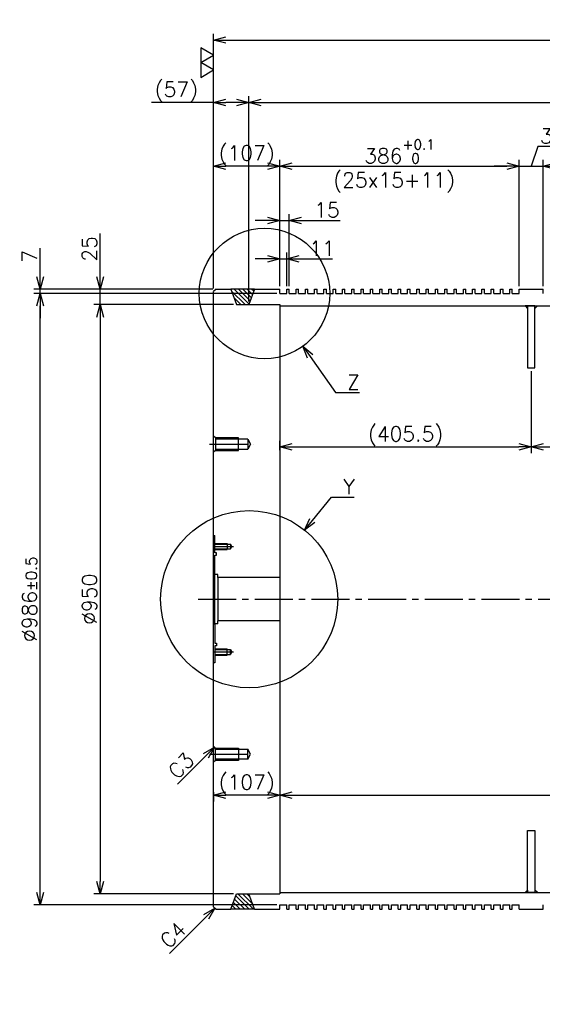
# Model space of a CAD drawing. Header units: millimetres. Extents: x 0 to 6626, y -38 to 4663.
# Drawn here: x 1881 to 2726, y 1728 to 3319 of the extents above; entities that cross this region are included whole.
import ezdxf
from ezdxf import colors
from ezdxf.entities.mleader import LeaderData, LeaderLine
from ezdxf.math import Vec2, Vec3

# ---------------------------------------------------------------- set-up
doc = ezdxf.new("R2010")
doc.units = ezdxf.units.MM
doc.header["$LTSCALE"] = 3.2
doc.header["$PDMODE"] = 99
doc.header["$PDSIZE"] = 1
doc.linetypes.add('CENTER2', pattern=[28.575, 19.05, -3.175, 3.175, -3.175])
for name, color, linetype, lineweight in [('05_CENTER', 4, 'CENTER2', 13), ('07_TEXT', 3, 'Continuous', 13), ('08_DIM', 3, 'Continuous', 13)]:
    doc.layers.add(name, color=color, linetype=linetype, lineweight=lineweight)
doc.styles.add('KSS_TXT', font='txt.shx', dxfattribs={"bigfont": 'extfont2.shx'})
doc.styles.get("Standard").update_dxf_attribs({"font": 'txt.shx', "bigfont": 'extfont2.shx'})
doc.dimstyles.new('KSS_DIM', dxfattribs={"dimscale": 8, "dimtxt": 3, "dimasz": 2.5, "dimexe": 1.25, "dimexo": 0.625, "dimtad": 1, "dimdsep": 46, "dimtxsty": 'KSS_TXT', "dimblk": 'OPEN30', "dimcen": 0, "dimazin": 2, "dimtfac": 0.75, "dimtmove": 0, "dimatfit": 3, "dimldrblk": 'OPEN30', "dimfxl": 1.25, "dimtolj": 1, "dimarcsym": 0})
pattern_1 = [(135, (20034.687, 1127.6467), (-3.5355339, -3.5355339), [])]

# ---------------------------------------------------------------- blocks, each defined once
blk = doc.blocks.new('_Open30')
at = {"color": 0, "linetype": 'ByBlock', "lineweight": -2}
for p, q in [((-1, 0.268), (0, 0)), ((0, 0), (-1, -0.268)), ((0, 0), (-1, 0))]:
    blk.add_line(p, q, dxfattribs=at)
blk = doc.blocks.new('*D144')
at = {"layer": '08_DIM', "color": 0, "lineweight": -2, "transparency": 16777216}
for p, q in [((2225.5, 2859.4), (2000.2, 2859.4)), ((2010.2, 2839.4), (2010.2, 1929.4)), ((2225.5, 1909.4), (2000.2, 1909.4))]:
    blk.add_line(p, q, dxfattribs=at)
at = {"layer": 'Defpoints', "color": 0, "transparency": 16777216}
for p in [(2230.5, 2859.4), (2010.2, 1909.4), (2230.5, 1909.4)]:
    blk.add_point(p, dxfattribs=at)
at = {"layer": '08_DIM', "color": 0, "lineweight": -2, "transparency": 16777216, "xscale": 20, "yscale": 20, "zscale": 20}
for p, rotation in [((2010.2, 2859.4), 90), ((2010.2, 1909.4), 270)]:
    blk.add_blockref('_Open30', p, dxfattribs=dict(at, rotation=rotation))
at = {"layer": '08_DIM', "color": 0, "transparency": 16777216, "insert": (1993.2, 2384.4), "char_height": 24, "attachment_point": 5, "rotation": 90, "style": 'KSS_TXT'}
blk.add_mtext('\\A1;%%C950', dxfattribs=at)
blk = doc.blocks.new('*D145')
at = {"layer": '08_DIM', "color": 0, "lineweight": -2, "transparency": 16777216}
for p, q in [((2295.5, 2877.4), (1903.4, 2877.4)), ((1913.4, 1911.4), (1913.4, 2857.4)), ((2295.5, 1891.4), (1903.4, 1891.4))]:
    blk.add_line(p, q, dxfattribs=at)
at = {"layer": 'Defpoints', "color": 0, "transparency": 16777216}
for p in [(1913.4, 2877.4), (2300.5, 2877.4), (2300.5, 1891.4)]:
    blk.add_point(p, dxfattribs=at)
at = {"layer": '08_DIM', "color": 0, "lineweight": -2, "transparency": 16777216, "xscale": 20, "yscale": 20, "zscale": 20}
for p, rotation in [((1913.4, 2877.4), 90), ((1913.4, 1891.4), 270)]:
    blk.add_blockref('_Open30', p, dxfattribs=dict(at, rotation=rotation))
at = {"layer": '08_DIM', "color": 0, "transparency": 16777216, "insert": (1896.4, 2384.4), "char_height": 24, "attachment_point": 5, "rotation": 90, "style": 'KSS_TXT'}
blk.add_mtext('%%C986{\\H18.000000;%%p0.5}', dxfattribs=at)
blk = doc.blocks.new('*D148')
at = {"layer": '08_DIM', "color": 0, "lineweight": -2, "transparency": 16777216}
for p, q in [((1913.4, 2904.4), (1913.4, 2950.4)), ((2192.5, 2884.4), (1903.4, 2884.4)), ((1913.4, 2877.4), (1913.4, 2884.4)), ((2295.5, 2877.4), (1903.4, 2877.4)), ((1913.4, 2857.4), (1913.4, 2837.4))]:
    blk.add_line(p, q, dxfattribs=at)
at = {"layer": 'Defpoints', "color": 0, "transparency": 16777216}
for p in [(1913.4, 2884.4), (2197.5, 2884.4), (2300.5, 2877.4)]:
    blk.add_point(p, dxfattribs=at)
at = {"layer": '08_DIM', "color": 0, "lineweight": -2, "transparency": 16777216, "xscale": 20, "yscale": 20, "zscale": 20}
for p, rotation in [((1913.4, 2884.4), 270), ((1913.4, 2877.4), 90)]:
    blk.add_blockref('_Open30', p, dxfattribs=dict(at, rotation=rotation))
at = {"layer": '08_DIM', "color": 0, "transparency": 16777216, "insert": (1896.4, 2937.4), "char_height": 24, "attachment_point": 5, "rotation": 90, "style": 'KSS_TXT'}
blk.add_mtext('\\A1;7', dxfattribs=at)
blk = doc.blocks.new('*D149')
at = {"layer": '08_DIM', "color": 0, "lineweight": -2, "transparency": 16777216}
for p, q in [((2300.5, 2889.4), (2300.5, 3092.9)), ((2686.5, 2889.4), (2686.5, 3092.9)), ((2320.5, 3082.9), (2666.5, 3082.9))]:
    blk.add_line(p, q, dxfattribs=at)
at = {"layer": 'Defpoints', "color": 0, "transparency": 16777216}
for p in [(2686.5, 3082.9), (2300.5, 2884.4), (2686.5, 2884.4)]:
    blk.add_point(p, dxfattribs=at)
at = {"layer": '08_DIM', "color": 0, "lineweight": -2, "transparency": 16777216, "xscale": 20, "yscale": 20, "zscale": 20, "rotation": 180}
blk.add_blockref('_Open30', (2300.5, 3082.9), dxfattribs=at)
at = {"layer": '08_DIM', "color": 0, "lineweight": -2, "transparency": 16777216, "xscale": 20, "yscale": 20, "zscale": 20}
blk.add_blockref('_Open30', (2686.5, 3082.9), dxfattribs=at)
at = {"layer": '08_DIM', "color": 0, "transparency": 16777216, "insert": (2493.5, 3106.5), "char_height": 24, "attachment_point": 5, "style": 'KSS_TXT'}
blk.add_mtext('386{\\H16.000000;\\S+0.1^  0;}', dxfattribs=at)
blk = doc.blocks.new('*D150')
at = {"layer": '08_DIM', "color": 0, "lineweight": -2, "transparency": 16777216}
for p, q in [((2193.5, 2885.4), (2193.5, 3092.9)), ((2300.5, 2889.4), (2300.5, 3092.9)), ((2280.5, 3082.9), (2213.5, 3082.9))]:
    blk.add_line(p, q, dxfattribs=at)
at = {"layer": 'Defpoints', "color": 0, "transparency": 16777216}
for p in [(2193.5, 3082.9), (2193.5, 2880.4), (2300.5, 2884.4)]:
    blk.add_point(p, dxfattribs=at)
at = {"layer": '08_DIM', "color": 0, "lineweight": -2, "transparency": 16777216, "xscale": 20, "yscale": 20, "zscale": 20, "rotation": 180}
blk.add_blockref('_Open30', (2193.5, 3082.9), dxfattribs=at)
at = {"layer": '08_DIM', "color": 0, "lineweight": -2, "transparency": 16777216, "xscale": 20, "yscale": 20, "zscale": 20}
blk.add_blockref('_Open30', (2300.5, 3082.9), dxfattribs=at)
at = {"layer": '08_DIM', "color": 0, "transparency": 16777216, "insert": (2247, 3099.9), "char_height": 24, "attachment_point": 5, "style": 'KSS_TXT'}
blk.add_mtext('\\A1;(107)', dxfattribs=at)
blk = doc.blocks.new('*D151')
at = {"layer": '08_DIM', "color": 0, "lineweight": -2, "transparency": 16777216}
for p, q in [((2716.9, 3114.4), (2706, 3082.9)), ((2819.9, 3114.4), (2716.9, 3114.4)), ((2686.5, 2889.4), (2686.5, 3092.9)), ((2725.5, 2889.4), (2725.5, 3092.9)), ((2666.5, 3082.9), (2646.5, 3082.9)), ((2686.5, 3082.9), (2725.5, 3082.9)), ((2745.5, 3082.9), (2765.5, 3082.9))]:
    blk.add_line(p, q, dxfattribs=at)
at = {"layer": 'Defpoints', "color": 0, "transparency": 16777216}
for p in [(2725.5, 3082.9), (2686.5, 2884.4), (2725.5, 2884.4)]:
    blk.add_point(p, dxfattribs=at)
at = {"layer": '08_DIM', "color": 0, "lineweight": -2, "transparency": 16777216, "xscale": 20, "yscale": 20, "zscale": 20}
blk.add_blockref('_Open30', (2686.5, 3082.9), dxfattribs=at)
at = {"layer": '08_DIM', "color": 0, "lineweight": -2, "transparency": 16777216, "xscale": 20, "yscale": 20, "zscale": 20, "rotation": 180}
blk.add_blockref('_Open30', (2725.5, 3082.9), dxfattribs=at)
at = {"layer": '08_DIM', "color": 0, "transparency": 16777216, "insert": (2768.4, 3131.4), "char_height": 24, "attachment_point": 5, "style": 'KSS_TXT'}
blk.add_mtext('\\A1;39{\\H18.000000;%%p0.1}', dxfattribs=at)
blk = doc.blocks.new('*D152')
at = {"layer": '08_DIM', "color": 0, "lineweight": -2, "transparency": 16777216}
for p, q in [((2725.5, 2889.4), (2725.5, 3092.9)), ((3111.5, 2889.4), (3111.5, 3092.9)), ((2745.5, 3082.9), (3091.5, 3082.9))]:
    blk.add_line(p, q, dxfattribs=at)
at = {"layer": 'Defpoints', "color": 0, "transparency": 16777216}
for p in [(3111.5, 3082.9), (2725.5, 2884.4), (3111.5, 2884.4)]:
    blk.add_point(p, dxfattribs=at)
at = {"layer": '08_DIM', "color": 0, "lineweight": -2, "transparency": 16777216, "xscale": 20, "yscale": 20, "zscale": 20, "rotation": 180}
blk.add_blockref('_Open30', (2725.5, 3082.9), dxfattribs=at)
at = {"layer": '08_DIM', "color": 0, "lineweight": -2, "transparency": 16777216, "xscale": 20, "yscale": 20, "zscale": 20}
blk.add_blockref('_Open30', (3111.5, 3082.9), dxfattribs=at)
at = {"layer": '08_DIM', "color": 0, "transparency": 16777216, "insert": (2918.5, 3106.5), "char_height": 24, "attachment_point": 5, "style": 'KSS_TXT'}
blk.add_mtext('386{\\H16.000000;\\S+0.1^  0;}', dxfattribs=at)
blk = doc.blocks.new('*D159')
at = {"layer": '08_DIM', "color": 0, "lineweight": -2, "transparency": 16777216}
for p, q in [((2193.5, 2885.4), (2193.5, 3296.2)), ((4493.5, 2885.4), (4493.5, 3296.2)), ((2213.5, 3286.2), (4473.5, 3286.2))]:
    blk.add_line(p, q, dxfattribs=at)
at = {"layer": 'Defpoints', "color": 0, "transparency": 16777216}
for p in [(4493.5, 3286.2), (2193.5, 2880.4), (4493.5, 2880.4)]:
    blk.add_point(p, dxfattribs=at)
at = {"layer": '08_DIM', "color": 0, "lineweight": -2, "transparency": 16777216, "xscale": 20, "yscale": 20, "zscale": 20, "rotation": 180}
blk.add_blockref('_Open30', (2193.5, 3286.2), dxfattribs=at)
at = {"layer": '08_DIM', "color": 0, "lineweight": -2, "transparency": 16777216, "xscale": 20, "yscale": 20, "zscale": 20}
blk.add_blockref('_Open30', (4493.5, 3286.2), dxfattribs=at)
at = {"layer": '08_DIM', "color": 0, "transparency": 16777216, "insert": (3343.5, 3303.2), "char_height": 24, "attachment_point": 5, "style": 'KSS_TXT'}
blk.add_mtext('\\A1;2300{\\H18.000000;%%p0.5}', dxfattribs=at)
blk = doc.blocks.new('*D161')
at = {"layer": '08_DIM', "color": 0, "lineweight": -2, "transparency": 16777216}
for p, q in [((2193.5, 2073.3), (2193.5, 2058.3)), ((2280.5, 2068.3), (2213.5, 2068.3)), ((2300.5, 2073.3), (2300.5, 2058.3))]:
    blk.add_line(p, q, dxfattribs=at)
at = {"layer": 'Defpoints', "color": 0, "transparency": 16777216}
for p in [(2193.5, 2078.3), (2193.5, 2068.3), (2300.5, 2078.3)]:
    blk.add_point(p, dxfattribs=at)
at = {"layer": '08_DIM', "color": 0, "lineweight": -2, "transparency": 16777216, "xscale": 20, "yscale": 20, "zscale": 20, "rotation": 180}
blk.add_blockref('_Open30', (2193.5, 2068.3), dxfattribs=at)
at = {"layer": '08_DIM', "color": 0, "lineweight": -2, "transparency": 16777216, "xscale": 20, "yscale": 20, "zscale": 20}
blk.add_blockref('_Open30', (2300.5, 2068.3), dxfattribs=at)
at = {"layer": '08_DIM', "color": 0, "transparency": 16777216, "insert": (2247, 2085.3), "char_height": 24, "attachment_point": 5, "style": 'KSS_TXT'}
blk.add_mtext('\\A1;(107)', dxfattribs=at)
blk = doc.blocks.new('*D162')
at = {"layer": '08_DIM', "color": 0, "lineweight": -2, "transparency": 16777216}
for p, q in [((2300.5, 2073.3), (2300.5, 2058.3)), ((2320.5, 2068.3), (4366.5, 2068.3)), ((4386.5, 2073.3), (4386.5, 2058.3))]:
    blk.add_line(p, q, dxfattribs=at)
at = {"layer": 'Defpoints', "color": 0, "transparency": 16777216}
for p in [(2300.5, 2078.3), (4386.5, 2078.3), (4386.5, 2068.3)]:
    blk.add_point(p, dxfattribs=at)
at = {"layer": '08_DIM', "color": 0, "lineweight": -2, "transparency": 16777216, "xscale": 20, "yscale": 20, "zscale": 20, "rotation": 180}
blk.add_blockref('_Open30', (2300.5, 2068.3), dxfattribs=at)
at = {"layer": '08_DIM', "color": 0, "lineweight": -2, "transparency": 16777216, "xscale": 20, "yscale": 20, "zscale": 20}
blk.add_blockref('_Open30', (4386.5, 2068.3), dxfattribs=at)
at = {"layer": '08_DIM', "color": 0, "transparency": 16777216, "insert": (3982.7, 2085.3), "char_height": 24, "attachment_point": 5, "style": 'KSS_TXT'}
blk.add_mtext('\\A1;(2086)', dxfattribs=at)
blk = doc.blocks.new('*D165')
at = {"layer": '08_DIM', "color": 0, "lineweight": -2, "transparency": 16777216}
for p, q in [((2010.2, 2904.4), (2010.2, 2974.4)), ((2192.5, 2884.4), (2000.2, 2884.4)), ((2010.2, 2859.4), (2010.2, 2884.4)), ((2225.5, 2859.4), (2000.2, 2859.4)), ((2010.2, 2839.4), (2010.2, 2819.4))]:
    blk.add_line(p, q, dxfattribs=at)
at = {"layer": 'Defpoints', "color": 0, "transparency": 16777216}
for p in [(2010.2, 2884.4), (2197.5, 2884.4), (2230.5, 2859.4)]:
    blk.add_point(p, dxfattribs=at)
at = {"layer": '08_DIM', "color": 0, "lineweight": -2, "transparency": 16777216, "xscale": 20, "yscale": 20, "zscale": 20}
for p, rotation in [((2010.2, 2884.4), 270), ((2010.2, 2859.4), 90)]:
    blk.add_blockref('_Open30', p, dxfattribs=dict(at, rotation=rotation))
at = {"layer": '08_DIM', "color": 0, "transparency": 16777216, "insert": (1993.2, 2949.4), "char_height": 24, "attachment_point": 5, "rotation": 90, "style": 'KSS_TXT'}
blk.add_mtext('\\A1;25', dxfattribs=at)
blk = doc.blocks.new('*D170')
at = {"layer": '08_DIM', "color": 0, "lineweight": -2, "transparency": 16777216}
blk.add_line((2181.4, 1872.3), (2122.3, 1813.2), dxfattribs=at)
at = {"layer": 'Defpoints', "color": 0, "transparency": 16777216}
for p in [(2195.5, 1886.4), (2037.1, 1728), (2037.1, 1728)]:
    blk.add_point(p, dxfattribs=at)
at = {"layer": '08_DIM', "color": 0, "lineweight": -2, "transparency": 16777216, "xscale": 20, "yscale": 20, "zscale": 20, "rotation": 44.99999999999996}
blk.add_blockref('_Open30', (2195.5, 1886.4), dxfattribs=at)
at = {"layer": '08_DIM', "color": 0, "transparency": 16777216, "insert": (2128, 1842.9), "char_height": 24, "attachment_point": 5, "rotation": 45, "style": 'KSS_TXT'}
blk.add_mtext('\\A1;C4', dxfattribs=at)
blk = doc.blocks.new('*D171')
at = {"layer": '08_DIM', "color": 0, "lineweight": -2, "transparency": 16777216}
blk.add_line((2180.9, 2131.8), (2135.5, 2086.4), dxfattribs=at)
at = {"layer": 'Defpoints', "color": 0, "transparency": 16777216}
for p in [(2195, 2145.9), (2051.9, 2002.8), (2051.9, 2002.8)]:
    blk.add_point(p, dxfattribs=at)
at = {"layer": '08_DIM', "color": 0, "lineweight": -2, "transparency": 16777216, "xscale": 20, "yscale": 20, "zscale": 20, "rotation": 44.99999999562266}
blk.add_blockref('_Open30', (2195, 2145.9), dxfattribs=at)
at = {"layer": '08_DIM', "color": 0, "transparency": 16777216, "insert": (2141.1, 2116.1), "char_height": 24, "attachment_point": 5, "rotation": 45, "style": 'KSS_TXT'}
blk.add_mtext('\\A1;C3', dxfattribs=at)
blk = doc.blocks.new('p1ba02')
for p, q in [((-1.5, 2.6), (1.5, 2.6)), ((0, 0), (-1.5, 2.6)), ((1.5, 2.6), (0, 0)), ((3, 0), (1.5, 2.6)), ((1.5, 2.6), (4.5, 2.6)), ((4.5, 2.6), (3, 0))]:
    blk.add_line(p, q)
blk = doc.blocks.new('*D214')
at = {"layer": '08_DIM', "color": 0, "lineweight": -2, "transparency": 16777216}
for p, q in [((2250.5, 2864.4), (2250.5, 3195.5)), ((2270.5, 3185.5), (4416.5, 3185.5)), ((4436.5, 2864.4), (4436.5, 3195.5))]:
    blk.add_line(p, q, dxfattribs=at)
at = {"layer": 'Defpoints', "color": 0, "transparency": 16777216}
for p in [(4436.5, 3185.5), (2250.5, 2859.4), (4436.5, 2859.4)]:
    blk.add_point(p, dxfattribs=at)
at = {"layer": '08_DIM', "color": 0, "lineweight": -2, "transparency": 16777216, "xscale": 20, "yscale": 20, "zscale": 20, "rotation": 180}
blk.add_blockref('_Open30', (2250.5, 3185.5), dxfattribs=at)
at = {"layer": '08_DIM', "color": 0, "lineweight": -2, "transparency": 16777216, "xscale": 20, "yscale": 20, "zscale": 20}
blk.add_blockref('_Open30', (4436.5, 3185.5), dxfattribs=at)
at = {"layer": '08_DIM', "color": 0, "transparency": 16777216, "insert": (3343.5, 3202.5), "char_height": 24, "attachment_point": 5, "style": 'KSS_TXT'}
blk.add_mtext('\\A1;2186', dxfattribs=at)
blk = doc.blocks.new('*D216')
at = {"layer": '08_DIM', "color": 0, "lineweight": -2, "transparency": 16777216}
for p, q in [((2193.5, 3185.5), (2093.4, 3185.5)), ((2193.5, 2885.4), (2193.5, 3195.5)), ((2230.5, 3185.5), (2213.5, 3185.5)), ((2250.5, 2864.4), (2250.5, 3195.5))]:
    blk.add_line(p, q, dxfattribs=at)
at = {"layer": 'Defpoints', "color": 0, "transparency": 16777216}
for p in [(2193.5, 3185.5), (2193.5, 2880.4), (2250.5, 2859.4)]:
    blk.add_point(p, dxfattribs=at)
at = {"layer": '08_DIM', "color": 0, "lineweight": -2, "transparency": 16777216, "xscale": 20, "yscale": 20, "zscale": 20, "rotation": 180}
blk.add_blockref('_Open30', (2193.5, 3185.5), dxfattribs=at)
at = {"layer": '08_DIM', "color": 0, "lineweight": -2, "transparency": 16777216, "xscale": 20, "yscale": 20, "zscale": 20}
blk.add_blockref('_Open30', (2250.5, 3185.5), dxfattribs=at)
at = {"layer": '08_DIM', "color": 0, "transparency": 16777216, "insert": (2133.5, 3202.5), "char_height": 24, "attachment_point": 5, "style": 'KSS_TXT'}
blk.add_mtext('\\A1;(57)', dxfattribs=at)
blk = doc.blocks.new('*D222')
at = {"layer": '08_DIM', "color": 0, "lineweight": -2, "transparency": 16777216}
for p, q in [((2300.5, 2889.4), (2300.5, 2943.3)), ((2311.5, 2889.4), (2311.5, 2943.3)), ((2280.5, 2933.3), (2260.5, 2933.3)), ((2300.5, 2933.3), (2311.5, 2933.3)), ((2331.5, 2933.3), (2385.5, 2933.3))]:
    blk.add_line(p, q, dxfattribs=at)
at = {"layer": 'Defpoints', "color": 0, "transparency": 16777216}
for p in [(2311.5, 2933.3), (2300.5, 2884.4), (2311.5, 2884.4)]:
    blk.add_point(p, dxfattribs=at)
at = {"layer": '08_DIM', "color": 0, "lineweight": -2, "transparency": 16777216, "xscale": 20, "yscale": 20, "zscale": 20}
blk.add_blockref('_Open30', (2300.5, 2933.3), dxfattribs=at)
at = {"layer": '08_DIM', "color": 0, "lineweight": -2, "transparency": 16777216, "xscale": 20, "yscale": 20, "zscale": 20, "rotation": 180}
blk.add_blockref('_Open30', (2311.5, 2933.3), dxfattribs=at)
at = {"layer": '08_DIM', "color": 0, "transparency": 16777216, "insert": (2368.5, 2950.3), "char_height": 24, "attachment_point": 5, "style": 'KSS_TXT'}
blk.add_mtext('\\A1;11', dxfattribs=at)
blk = doc.blocks.new('*D223')
at = {"layer": '08_DIM', "color": 0, "lineweight": -2, "transparency": 16777216}
for p, q in [((2280.5, 2995.2), (2260.5, 2995.2)), ((2300.5, 2889.4), (2300.5, 3005.2)), ((2300.5, 2995.2), (2315.5, 2995.2)), ((2315.5, 2889.4), (2315.5, 3005.2)), ((2335.5, 2995.2), (2397.5, 2995.2))]:
    blk.add_line(p, q, dxfattribs=at)
at = {"layer": 'Defpoints', "color": 0, "transparency": 16777216}
for p in [(2315.5, 2995.2), (2300.5, 2884.4), (2315.5, 2884.4)]:
    blk.add_point(p, dxfattribs=at)
at = {"layer": '08_DIM', "color": 0, "lineweight": -2, "transparency": 16777216, "xscale": 20, "yscale": 20, "zscale": 20}
blk.add_blockref('_Open30', (2300.5, 2995.2), dxfattribs=at)
at = {"layer": '08_DIM', "color": 0, "lineweight": -2, "transparency": 16777216, "xscale": 20, "yscale": 20, "zscale": 20, "rotation": 180}
blk.add_blockref('_Open30', (2315.5, 2995.2), dxfattribs=at)
at = {"layer": '08_DIM', "color": 0, "transparency": 16777216, "insert": (2376.5, 3012.2), "char_height": 24, "attachment_point": 5, "style": 'KSS_TXT'}
blk.add_mtext('\\A1;15', dxfattribs=at)
blk = doc.blocks.new('*D231')
at = {"layer": '08_DIM', "color": 0, "lineweight": -2, "transparency": 16777216}
for p, q in [((2706, 2752.4), (2706, 2619.9)), ((2300.5, 2624.9), (2300.5, 2639.9)), ((2320.5, 2629.9), (2686, 2629.9))]:
    blk.add_line(p, q, dxfattribs=at)
at = {"layer": 'Defpoints', "color": 0, "transparency": 16777216}
for p in [(2706, 2757.4), (2706, 2629.9), (2300.5, 2619.9)]:
    blk.add_point(p, dxfattribs=at)
at = {"layer": '08_DIM', "color": 0, "lineweight": -2, "transparency": 16777216, "xscale": 20, "yscale": 20, "zscale": 20, "rotation": 180}
blk.add_blockref('_Open30', (2300.5, 2629.9), dxfattribs=at)
at = {"layer": '08_DIM', "color": 0, "lineweight": -2, "transparency": 16777216, "xscale": 20, "yscale": 20, "zscale": 20}
blk.add_blockref('_Open30', (2706, 2629.9), dxfattribs=at)
at = {"layer": '08_DIM', "color": 0, "transparency": 16777216, "insert": (2503.3, 2647), "char_height": 24, "attachment_point": 5, "style": 'KSS_TXT'}
blk.add_mtext('\\A1;(405.5)', dxfattribs=at)
blk = doc.blocks.new('*D232')
at = {"layer": '08_DIM', "color": 0, "lineweight": -2, "transparency": 16777216}
for p, q in [((2706, 2752.4), (2706, 2619.9)), ((3131, 2752.4), (3131, 2619.9)), ((2726, 2629.9), (3111, 2629.9))]:
    blk.add_line(p, q, dxfattribs=at)
at = {"layer": 'Defpoints', "color": 0, "transparency": 16777216}
for p in [(2706, 2757.4), (3131, 2757.4), (3131, 2629.9)]:
    blk.add_point(p, dxfattribs=at)
at = {"layer": '08_DIM', "color": 0, "lineweight": -2, "transparency": 16777216, "xscale": 20, "yscale": 20, "zscale": 20, "rotation": 180}
blk.add_blockref('_Open30', (2706, 2629.9), dxfattribs=at)
at = {"layer": '08_DIM', "color": 0, "lineweight": -2, "transparency": 16777216, "xscale": 20, "yscale": 20, "zscale": 20}
blk.add_blockref('_Open30', (3131, 2629.9), dxfattribs=at)
at = {"layer": '08_DIM', "color": 0, "transparency": 16777216, "insert": (2918.5, 2646.9), "char_height": 24, "attachment_point": 5, "style": 'KSS_TXT'}
blk.add_mtext('\\A1;425', dxfattribs=at)

msp = doc.modelspace()

# ---------------------------------------------------------------- hatches: boundary and pattern name
h = msp.add_hatch()
h.set_pattern_fill('_USER', color=3, scale=5, angle=135, style=0, pattern_type=0)
h.set_pattern_definition(pattern_1)
h.paths.add_polyline_path([(2221.445, 2884.429), (2230.544, 2859.429), (2250.544, 2859.429), (2259.643, 2884.429)])
h = msp.add_hatch()
h.set_pattern_fill('_USER', color=3, scale=5, angle=225, style=0, pattern_type=0)
h.set_pattern_definition(pattern_1)
h.paths.add_polyline_path([(2221.445, 1884.429), (2230.544, 1909.429), (2250.544, 1909.429), (2259.643, 1884.429)])

# ---------------------------------------------------------------- linework, layer by layer
at = {"color": 0}
for p, q in [((2197.544, 2884.429), (2193.544, 2880.429)), ((2193.544, 2486.929), (2193.544, 2880.429)), ((2197.544, 2884.429), (2221.445, 2884.429)), ((2221.445, 2884.429), (2230.544, 2859.429)), ((2259.643, 2884.429), (2250.544, 2859.429)), ((2259.643, 2884.429), (2300.544, 2884.429)), ((2300.544, 2877.429), (2300.544, 2884.429)), ((2311.544, 2877.429), (2311.544, 2884.429)), ((2311.544, 2884.429), (2315.544, 2884.429)), ((2315.544, 2877.429), (2315.544, 2884.429)), ((2326.544, 2877.429), (2326.544, 2884.429)), ((2326.544, 2884.429), (2330.544, 2884.429)), ((2330.544, 2877.429), (2330.544, 2884.429)), ((2341.544, 2877.429), (2341.544, 2884.429)), ((2341.544, 2884.429), (2345.544, 2884.429)), ((2345.544, 2877.429), (2345.544, 2884.429)), ((2356.544, 2877.429), (2356.544, 2884.429)), ((2356.544, 2884.429), (2360.544, 2884.429)), ((2360.544, 2877.429), (2360.544, 2884.429)), ((2371.544, 2877.429), (2371.544, 2884.429)), ((2371.544, 2884.429), (2375.544, 2884.429)), ((2375.544, 2877.429), (2375.544, 2884.429)), ((2386.544, 2877.429), (2386.544, 2884.429)), ((2386.544, 2884.429), (2390.544, 2884.429)), ((2390.544, 2877.429), (2390.544, 2884.429)), ((2401.544, 2877.429), (2401.544, 2884.429)), ((2401.544, 2884.429), (2405.544, 2884.429)), ((2405.544, 2877.429), (2405.544, 2884.429)), ((2416.544, 2877.429), (2416.544, 2884.429)), ((2416.544, 2884.429), (2420.544, 2884.429)), ((2420.544, 2877.429), (2420.544, 2884.429)), ((2431.544, 2877.429), (2431.544, 2884.429)), ((2431.544, 2884.429), (2435.544, 2884.429)), ((2435.544, 2877.429), (2435.544, 2884.429)), ((2446.544, 2877.429), (2446.544, 2884.429)), ((2446.544, 2884.429), (2450.544, 2884.429)), ((2450.544, 2877.429), (2450.544, 2884.429)), ((2461.544, 2877.429), (2461.544, 2884.429)), ((2461.544, 2884.429), (2465.544, 2884.429)), ((2465.544, 2877.429), (2465.544, 2884.429)), ((2476.544, 2877.429), (2476.544, 2884.429)), ((2476.544, 2884.429), (2480.544, 2884.429)), ((2480.544, 2877.429), (2480.544, 2884.429)), ((2491.544, 2877.429), (2491.544, 2884.429)), ((2491.544, 2884.429), (2495.544, 2884.429)), ((2495.544, 2877.429), (2495.544, 2884.429)), ((2506.544, 2877.429), (2506.544, 2884.429)), ((2506.544, 2884.429), (2510.544, 2884.429)), ((2510.544, 2877.429), (2510.544, 2884.429)), ((2521.544, 2877.429), (2521.544, 2884.429)), ((2521.544, 2884.429), (2525.544, 2884.429)), ((2525.544, 2877.429), (2525.544, 2884.429)), ((2536.544, 2877.429), (2536.544, 2884.429)), ((2536.544, 2884.429), (2540.544, 2884.429)), ((2540.544, 2877.429), (2540.544, 2884.429)), ((2551.544, 2877.429), (2551.544, 2884.429)), ((2551.544, 2884.429), (2555.544, 2884.429)), ((2555.544, 2877.429), (2555.544, 2884.429)), ((2566.544, 2877.429), (2566.544, 2884.429)), ((2566.544, 2884.429), (2570.544, 2884.429)), ((2570.544, 2877.429), (2570.544, 2884.429)), ((2581.544, 2877.429), (2581.544, 2884.429)), ((2581.544, 2884.429), (2585.544, 2884.429)), ((2585.544, 2877.429), (2585.544, 2884.429)), ((2596.544, 2877.429), (2596.544, 2884.429)), ((2596.544, 2884.429), (2600.544, 2884.429)), ((2600.544, 2877.429), (2600.544, 2884.429)), ((2611.544, 2877.429), (2611.544, 2884.429)), ((2611.544, 2884.429), (2615.544, 2884.429)), ((2615.544, 2877.429), (2615.544, 2884.429)), ((2626.544, 2877.429), (2626.544, 2884.429)), ((2626.544, 2884.429), (2630.544, 2884.429)), ((2630.544, 2877.429), (2630.544, 2884.429)), ((2641.544, 2877.429), (2641.544, 2884.429)), ((2641.544, 2884.429), (2645.544, 2884.429)), ((2645.544, 2877.429), (2645.544, 2884.429)), ((2656.544, 2877.429), (2656.544, 2884.429)), ((2656.544, 2884.429), (2660.544, 2884.429)), ((2660.544, 2877.429), (2660.544, 2884.429)), ((2671.544, 2877.429), (2671.544, 2884.429)), ((2671.544, 2884.429), (2675.544, 2884.429)), ((2675.544, 2877.429), (2675.544, 2884.429)), ((2686.544, 2884.429), (2725.544, 2884.429)), ((2686.544, 2877.429), (2686.544, 2884.429)), ((2725.544, 2877.429), (2725.544, 2884.429)), ((2725.544, 2877.429), (2725.544, 2884.429)), ((2300.544, 2877.429), (2311.544, 2877.429)), ((2315.544, 2877.429), (2326.544, 2877.429)), ((2330.544, 2877.429), (2341.544, 2877.429)), ((2345.544, 2877.429), (2356.544, 2877.429)), ((2360.544, 2877.429), (2371.544, 2877.429)), ((2375.544, 2877.429), (2386.544, 2877.429)), ((2390.544, 2877.429), (2401.544, 2877.429)), ((2405.544, 2877.429), (2416.544, 2877.429)), ((2420.544, 2877.429), (2431.544, 2877.429)), ((2435.544, 2877.429), (2446.544, 2877.429)), ((2450.544, 2877.429), (2461.544, 2877.429)), ((2465.544, 2877.429), (2476.544, 2877.429)), ((2480.544, 2877.429), (2491.544, 2877.429)), ((2495.544, 2877.429), (2506.544, 2877.429)), ((2510.544, 2877.429), (2521.544, 2877.429)), ((2525.544, 2877.429), (2536.544, 2877.429)), ((2540.544, 2877.429), (2551.544, 2877.429)), ((2555.544, 2877.429), (2566.544, 2877.429)), ((2570.544, 2877.429), (2581.544, 2877.429)), ((2585.544, 2877.429), (2596.544, 2877.429)), ((2600.544, 2877.429), (2611.544, 2877.429)), ((2615.544, 2877.429), (2626.544, 2877.429)), ((2630.544, 2877.429), (2641.544, 2877.429)), ((2645.544, 2877.429), (2656.544, 2877.429)), ((2660.544, 2877.429), (2671.544, 2877.429)), ((2675.544, 2877.429), (2686.544, 2877.429)), ((2230.544, 2859.429), (2300.544, 2859.429)), ((2300.544, 2859.429), (2300.544, 1909.429)), ((2300.544, 2857.429), (2946.544, 2857.429)), ((2300.544, 2857.429), (4386.544, 2857.429)), ((2196.544, 2644.429), (2193.544, 2647.429)), ((2233.544, 2644.429), (2196.544, 2644.429)), ((2196.544, 2644.429), (2196.544, 2624.429)), ((2248.544, 2642.429), (2196.544, 2642.429)), ((2233.544, 2624.429), (2233.544, 2644.429)), ((2248.544, 2642.429), (2253.162, 2634.429)), ((2248.544, 2642.429), (2248.544, 2626.429)), ((2196.544, 2626.429), (2248.544, 2626.429)), ((2253.162, 2634.429), (2248.544, 2626.429)), ((2196.544, 2624.429), (2193.544, 2621.429)), ((2196.544, 2624.429), (2233.544, 2624.429)), ((2193.544, 2486.929), (2195.544, 2486.929)), ((2193.544, 2281.929), (2193.544, 2486.929)), ((2195.544, 2459.429), (2195.544, 2486.929)), ((2195.544, 2474.429), (2215.544, 2474.429)), ((2195.544, 2473.429), (2220.544, 2473.429)), ((2215.544, 2474.429), (2215.544, 2464.429)), ((2220.544, 2473.429), (2220.544, 2465.429)), ((2222.853, 2469.429), (2220.544, 2473.429)), ((2220.544, 2465.429), (2222.853, 2469.429)), ((2195.544, 2465.429), (2220.544, 2465.429)), ((2195.544, 2464.429), (2215.544, 2464.429)), ((2197.944, 2459.429), (2195.544, 2459.429)), ((2195.544, 2425.429), (2195.544, 2455.329)), ((2195.544, 2455.329), (2197.944, 2455.329)), ((2197.944, 2455.329), (2197.944, 2459.429)), ((2195.544, 2343.429), (2195.544, 2425.429)), ((2196.544, 2424.429), (2195.544, 2425.429)), ((2200.544, 2424.429), (2196.544, 2424.429)), ((2200.544, 2419.429), (2200.544, 2424.429)), ((2300.544, 2419.429), (2200.544, 2419.429)), ((2200.544, 2419.429), (2200.544, 2349.429)), ((2195.544, 2343.429), (2196.544, 2344.429)), ((2195.544, 2343.429), (2195.544, 2313.529)), ((2200.544, 2344.429), (2196.544, 2344.429)), ((2200.544, 2344.429), (2200.544, 2349.429)), ((2300.544, 2349.429), (2200.544, 2349.429)), ((2195.544, 2313.529), (2197.944, 2313.529)), ((2195.544, 2309.429), (2195.544, 2281.929)), ((2197.944, 2309.429), (2195.544, 2309.429)), ((2197.944, 2313.529), (2197.944, 2309.429)), ((2195.544, 2304.429), (2215.544, 2304.429)), ((2195.544, 2303.429), (2220.544, 2303.429)), ((2195.544, 2295.429), (2220.544, 2295.429)), ((2195.544, 2294.429), (2215.544, 2294.429)), ((2215.544, 2294.429), (2215.544, 2304.429)), ((2220.544, 2295.429), (2220.544, 2303.429)), ((2220.544, 2303.429), (2222.853, 2299.429)), ((2222.853, 2299.429), (2220.544, 2295.429)), ((2193.544, 1888.429), (2193.544, 2281.929)), ((2195.544, 2281.929), (2193.544, 2281.929)), ((2196.544, 2144.429), (2193.544, 2147.429)), ((2196.544, 2144.429), (2233.544, 2144.429)), ((2196.544, 2124.429), (2196.544, 2144.429)), ((2196.544, 2142.429), (2248.544, 2142.429)), ((2233.544, 2144.429), (2233.544, 2124.429)), ((2248.544, 2126.429), (2248.544, 2142.429)), ((2253.162, 2134.429), (2248.544, 2142.429)), ((2248.544, 2126.429), (2253.162, 2134.429)), ((2196.544, 2124.429), (2193.544, 2121.429)), ((2248.544, 2126.429), (2196.544, 2126.429)), ((2233.544, 2124.429), (2196.544, 2124.429)), ((2221.445, 1884.429), (2230.544, 1909.429)), ((2230.544, 1909.429), (2300.544, 1909.429)), ((2259.643, 1884.429), (2250.544, 1909.429)), ((2300.544, 1911.429), (4386.544, 1911.429)), ((2193.544, 1888.429), (2197.544, 1884.429)), ((2197.544, 1884.429), (2221.445, 1884.429)), ((2259.643, 1884.429), (2300.544, 1884.429)), ((2300.544, 1884.429), (2300.544, 1891.429)), ((2300.544, 1891.429), (2311.544, 1891.429)), ((2311.544, 1884.429), (2311.544, 1891.429)), ((2311.544, 1884.429), (2315.544, 1884.429)), ((2315.544, 1891.429), (2326.544, 1891.429)), ((2315.544, 1884.429), (2315.544, 1891.429)), ((2326.544, 1884.429), (2326.544, 1891.429)), ((2326.544, 1884.429), (2330.544, 1884.429)), ((2330.544, 1891.429), (2341.544, 1891.429)), ((2330.544, 1884.429), (2330.544, 1891.429)), ((2341.544, 1884.429), (2341.544, 1891.429)), ((2341.544, 1884.429), (2345.544, 1884.429)), ((2345.544, 1891.429), (2356.544, 1891.429)), ((2345.544, 1884.429), (2345.544, 1891.429)), ((2356.544, 1884.429), (2356.544, 1891.429)), ((2356.544, 1884.429), (2360.544, 1884.429)), ((2360.544, 1891.429), (2371.544, 1891.429)), ((2360.544, 1884.429), (2360.544, 1891.429)), ((2371.544, 1884.429), (2371.544, 1891.429)), ((2371.544, 1884.429), (2375.544, 1884.429)), ((2375.544, 1891.429), (2386.544, 1891.429)), ((2375.544, 1884.429), (2375.544, 1891.429)), ((2386.544, 1884.429), (2386.544, 1891.429)), ((2386.544, 1884.429), (2390.544, 1884.429)), ((2390.544, 1891.429), (2401.544, 1891.429)), ((2390.544, 1884.429), (2390.544, 1891.429)), ((2401.544, 1884.429), (2401.544, 1891.429)), ((2401.544, 1884.429), (2405.544, 1884.429)), ((2405.544, 1891.429), (2416.544, 1891.429)), ((2405.544, 1884.429), (2405.544, 1891.429)), ((2416.544, 1884.429), (2416.544, 1891.429)), ((2416.544, 1884.429), (2420.544, 1884.429)), ((2420.544, 1891.429), (2431.544, 1891.429)), ((2420.544, 1884.429), (2420.544, 1891.429)), ((2431.544, 1884.429), (2431.544, 1891.429)), ((2431.544, 1884.429), (2435.544, 1884.429)), ((2435.544, 1891.429), (2446.544, 1891.429)), ((2435.544, 1884.429), (2435.544, 1891.429)), ((2446.544, 1884.429), (2446.544, 1891.429)), ((2446.544, 1884.429), (2450.544, 1884.429)), ((2450.544, 1891.429), (2461.544, 1891.429)), ((2450.544, 1884.429), (2450.544, 1891.429)), ((2461.544, 1884.429), (2461.544, 1891.429)), ((2461.544, 1884.429), (2465.544, 1884.429)), ((2465.544, 1891.429), (2476.544, 1891.429)), ((2465.544, 1884.429), (2465.544, 1891.429)), ((2476.544, 1884.429), (2476.544, 1891.429)), ((2476.544, 1884.429), (2480.544, 1884.429)), ((2480.544, 1891.429), (2491.544, 1891.429)), ((2480.544, 1884.429), (2480.544, 1891.429)), ((2491.544, 1884.429), (2491.544, 1891.429)), ((2491.544, 1884.429), (2495.544, 1884.429)), ((2495.544, 1891.429), (2506.544, 1891.429)), ((2495.544, 1884.429), (2495.544, 1891.429)), ((2506.544, 1884.429), (2506.544, 1891.429)), ((2506.544, 1884.429), (2510.544, 1884.429)), ((2510.544, 1891.429), (2521.544, 1891.429)), ((2510.544, 1884.429), (2510.544, 1891.429)), ((2521.544, 1884.429), (2521.544, 1891.429)), ((2521.544, 1884.429), (2525.544, 1884.429)), ((2525.544, 1891.429), (2536.544, 1891.429)), ((2525.544, 1884.429), (2525.544, 1891.429)), ((2536.544, 1884.429), (2536.544, 1891.429)), ((2536.544, 1884.429), (2540.544, 1884.429)), ((2540.544, 1891.429), (2551.544, 1891.429)), ((2540.544, 1884.429), (2540.544, 1891.429)), ((2551.544, 1884.429), (2551.544, 1891.429)), ((2551.544, 1884.429), (2555.544, 1884.429)), ((2555.544, 1891.429), (2566.544, 1891.429)), ((2555.544, 1884.429), (2555.544, 1891.429)), ((2566.544, 1884.429), (2566.544, 1891.429)), ((2566.544, 1884.429), (2570.544, 1884.429)), ((2570.544, 1891.429), (2581.544, 1891.429)), ((2570.544, 1884.429), (2570.544, 1891.429)), ((2581.544, 1884.429), (2581.544, 1891.429)), ((2581.544, 1884.429), (2585.544, 1884.429)), ((2585.544, 1891.429), (2596.544, 1891.429)), ((2585.544, 1884.429), (2585.544, 1891.429)), ((2596.544, 1884.429), (2596.544, 1891.429)), ((2596.544, 1884.429), (2600.544, 1884.429)), ((2600.544, 1891.429), (2611.544, 1891.429)), ((2600.544, 1884.429), (2600.544, 1891.429)), ((2611.544, 1884.429), (2611.544, 1891.429)), ((2611.544, 1884.429), (2615.544, 1884.429)), ((2615.544, 1891.429), (2626.544, 1891.429)), ((2615.544, 1884.429), (2615.544, 1891.429)), ((2626.544, 1884.429), (2626.544, 1891.429)), ((2626.544, 1884.429), (2630.544, 1884.429)), ((2630.544, 1891.429), (2641.544, 1891.429)), ((2630.544, 1884.429), (2630.544, 1891.429)), ((2641.544, 1884.429), (2641.544, 1891.429)), ((2641.544, 1884.429), (2645.544, 1884.429)), ((2645.544, 1891.429), (2656.544, 1891.429)), ((2645.544, 1884.429), (2645.544, 1891.429)), ((2656.544, 1884.429), (2656.544, 1891.429)), ((2656.544, 1884.429), (2660.544, 1884.429)), ((2660.544, 1891.429), (2671.544, 1891.429)), ((2660.544, 1884.429), (2660.544, 1891.429)), ((2671.544, 1884.429), (2671.544, 1891.429)), ((2671.544, 1884.429), (2675.544, 1884.429)), ((2675.544, 1891.429), (2686.544, 1891.429)), ((2675.544, 1884.429), (2675.544, 1891.429)), ((2686.544, 1884.429), (2686.544, 1891.429)), ((2686.544, 1884.429), (2725.544, 1884.429)), ((2725.544, 1884.429), (2725.544, 1891.429)), ((2725.544, 1884.429), (2725.544, 1891.429))]:
    msp.add_line(p, q, dxfattribs=at)
for points in [[(2712.044, 2857.429), (2700.044, 2857.429), (2700.044, 2757.429), (2712.044, 2757.429)], [(2712.044, 1911.429), (2700.044, 1911.429), (2700.044, 2011.429), (2712.044, 2011.429)]]:
    msp.add_lwpolyline(points, close=True, dxfattribs=at)
at = {"color": 3}
msp.add_circle((2250.857, 2384.429), 142.883, dxfattribs=at)
at = {"layer": '05_CENTER'}
for p, q in [((2187.095, 2634.429), (2258.403, 2634.429)), ((2192.156, 2469.429), (2225.649, 2469.429)), ((2168.739, 2384.429), (4518.204, 2384.429)), ((2192.156, 2299.429), (2225.649, 2299.429)), ((2187.095, 2134.429), (2258.403, 2134.429))]:
    msp.add_line(p, q, dxfattribs=at)
at = {"layer": '07_TEXT'}
for points in [[(2700.044, 2857.429), (2696.044, 2857.429), (2700.044, 2853.429), (2700.044, 2853.429)], [(2712.044, 2857.429), (2716.044, 2857.429), (2712.044, 2853.429), (2712.044, 2853.429)], [(2700.044, 1911.429), (2696.044, 1911.429), (2700.044, 1915.429), (2700.044, 1915.429)], [(2712.044, 1911.429), (2716.044, 1911.429), (2712.044, 1915.429), (2712.044, 1915.429)]]:
    msp.add_lwpolyline(points, close=True, dxfattribs=at)
at = {"layer": '08_DIM'}
for p, q in [((2259.643, 2884.429), (2221.445, 2884.429)), ((2259.643, 1884.429), (2221.445, 1884.429))]:
    msp.add_line(p, q, dxfattribs=at)
msp.add_circle((2275.718, 2877.429), 105.25, dxfattribs=at)

# ---------------------------------------------------------------- block references
at = {"layer": '08_DIM', "xscale": -8, "yscale": 8, "zscale": 8, "rotation": 89.99999999999994}
msp.add_blockref('p1ba02', (2193.544, 3261.838), dxfattribs=at)

# ---------------------------------------------------------------- texts
at = {"layer": '07_TEXT', "style": 'KSS_TXT'}
msp.add_text('(25x15+11)', height=24, dxfattribs=at).set_placement((2386.513, 3048.372))

# ---------------------------------------------------------------- dimensions: what is measured, and where the dimension line sits
at = {"layer": '08_DIM'}
for base, p1, p2, override, picture, middle in [((4493.544, 3286.152), (2193.544, 2880.429), (4493.544, 2880.429), {"dimtol": 1, "dimlim": 0, "dimtp": 0.5, "dimtm": 0.5, "dimtfac": 0.75}, '*D159', (3343.544, 3303.152)), ((2686.544, 3082.881), (2300.544, 2884.429), (2686.544, 2884.429), {"dimpost": '', "dimtol": 1, "dimlim": 0, "dimtp": 0.1, "dimtm": 0, "dimtfac": 0.666667, "dimtdec": 2, "dimtolj": 0, "dimtzin": 8}, '*D149', (2493.544, 3106.548)), ((3111.544, 3082.881), (2725.544, 2884.429), (3111.544, 2884.429), {"dimpost": '', "dimtol": 1, "dimlim": 0, "dimtp": 0.1, "dimtm": 0, "dimtfac": 0.666667, "dimtdec": 2, "dimtolj": 0, "dimtzin": 8}, '*D152', (2918.544, 3106.548))]:
    dim = msp.add_linear_dim(base=base, p1=p1, p2=p2, dimstyle='KSS_DIM', override=override, dxfattribs=at)
    dim.commit()
    dim.dimension.update_dxf_attribs({"geometry": picture, "text_midpoint": middle})
for base, p1, p2, picture, middle in [((2193.544, 3185.494), (2250.544, 2859.429), (2193.544, 2880.429), '*D216', (2133.461, 3202.511)), ((2193.544, 3082.881), (2300.544, 2884.429), (2193.544, 2880.429), '*D150', (2247.044, 3099.881)), ((2706.044, 2629.922), (2300.544, 2619.922), (2706.044, 2757.429), '*D231', (2503.294, 2646.955)), ((2193.544, 2068.291), (2300.544, 2078.291), (2193.544, 2078.291), '*D161', (2247.044, 2085.291))]:
    dim = msp.add_linear_dim(base=base, p1=p1, p2=p2, text='(<>)', dimstyle='KSS_DIM', dxfattribs=at)
    dim.commit()
    dim.dimension.update_dxf_attribs({"geometry": picture, "text_midpoint": middle})
for base, p1, p2, picture, middle in [((4436.544, 3185.494), (2250.544, 2859.429), (4436.544, 2859.429), '*D214', (3343.544, 3202.494)), ((2315.544, 2995.186), (2300.544, 2884.429), (2315.544, 2884.429), '*D223', (2376.544, 3012.202)), ((2311.544, 2933.306), (2300.544, 2884.429), (2311.544, 2884.429), '*D222', (2368.544, 2950.306)), ((3131.044, 2629.922), (2706.044, 2757.429), (3131.044, 2757.429), '*D232', (2918.544, 2646.939))]:
    dim = msp.add_linear_dim(base=base, p1=p1, p2=p2, dimstyle='KSS_DIM', dxfattribs=at)
    dim.commit()
    dim.dimension.update_dxf_attribs({"geometry": picture, "text_midpoint": middle})
dim = msp.add_linear_dim(base=(2725.544, 3082.881), p1=(2686.544, 2884.429), p2=(2725.544, 2884.429), dimstyle='KSS_DIM', override={"dimtol": 1, "dimlim": 0, "dimtp": 0.1, "dimtm": 0.1, "dimtmove": 1}, dxfattribs=at)
dim.commit()
dim.dimension.update_dxf_attribs({"geometry": '*D151', "text_midpoint": (2721.861, 3114.351), "dimtype": 160})
for base, p1, picture, middle in [((2010.201, 2884.429), (2230.544, 2859.429), '*D165', (1993.184, 2949.429)), ((1913.368, 2884.429), (2300.544, 2877.429), '*D148', (1896.368, 2937.429))]:
    dim = msp.add_linear_dim(base=base, p1=p1, p2=(2197.544, 2884.429), angle=90, dimstyle='KSS_DIM', dxfattribs=at)
    dim.commit()
    dim.dimension.update_dxf_attribs({"geometry": picture, "text_midpoint": middle})
dim = msp.add_linear_dim(base=(1913.368, 2877.429), p1=(2300.544, 1891.429), p2=(2300.544, 2877.429), angle=90, text='%%C<>', dimstyle='KSS_DIM', override={"dimpost": '', "dimtol": 1, "dimlim": 0, "dimtp": 0.5, "dimtm": 0.5, "dimtfac": 0.75, "dimtdec": 2, "dimtolj": 0, "dimtzin": 8}, dxfattribs=at)
dim.commit()
dim.dimension.update_dxf_attribs({"geometry": '*D145', "text_midpoint": (1896.368, 2384.429)})
dim = msp.add_linear_dim(base=(2010.201, 1909.429), p1=(2230.544, 2859.429), p2=(2230.544, 1909.429), angle=90, text='%%C<>', dimstyle='KSS_DIM', dxfattribs=at)
dim.commit()
dim.dimension.update_dxf_attribs({"geometry": '*D144', "text_midpoint": (1993.184, 2384.429)})
for base, p1, p2, text, picture, middle in [((2051.895, 2002.779), (2195.044, 2145.929), (2051.895, 2002.779), 'C3', '*D171', (2153.16, 2104.045)), ((2037.073, 1727.957), (2195.544, 1886.429), (2037.073, 1727.957), 'C4', '*D170', (2140.016, 1830.901))]:
    dim = msp.add_linear_dim(base=base, p1=p1, p2=p2, angle=225, text=text, dimstyle='KSS_DIM', override={"dimse1": 1, "dimse2": 1, "dimsd2": 1}, dxfattribs=at)
    dim.commit()
    dim.dimension.update_dxf_attribs({"geometry": picture, "text_midpoint": middle, "dimtype": 161})
dim = msp.add_linear_dim(base=(4386.544, 2068.291), p1=(2300.544, 2078.291), p2=(4386.544, 2078.291), text='(<>)', dimstyle='KSS_DIM', dxfattribs=at)
dim.commit()
dim.dimension.update_dxf_attribs({"geometry": '*D162', "text_midpoint": (3982.665, 2068.291), "dimtype": 160})

# ---------------------------------------------------------------- leaders
ml = msp.add_multileader_mtext('Standard', dxfattribs=at)
ml.set_content('Z', color=256)
ml.set_leader_properties()
ml.set_arrow_properties(name='OPEN30')
ml.build(insert=Vec2(0, 0))
ml.multileader.update_dxf_attribs({"text_left_attachment_type": 6, "text_right_attachment_type": 6, "dogleg_length": 0.36, "arrow_head_size": 20, "scale": 8})
ctx = ml.context
ctx.base_point, ctx.scale, ctx.char_height, ctx.arrow_head_size, ctx.landing_gap_size, ctx.plane_origin = Vec3(2392.993, 2717.541), 8, 24, 20, 16, Vec3(2327.711, 2806.822)
ctx.left_attachment, ctx.right_attachment = 6, 6
notes = []
notes.append((ctx, [(0, (1, 1, 0), (2390.113, 2717.541), (1, 0), 2.88, [(0, [(2337.777, 2792.421)], 0, [])])]))
ctx.mtext.insert, ctx.mtext.flow_direction = Vec3(2408.993, 2746.341), 5
ml = msp.add_multileader_mtext('Standard', dxfattribs=at)
ml.set_content('Y', color=256)
ml.set_leader_properties()
ml.set_arrow_properties(name='OPEN30')
ml.build(insert=Vec2(0, 0))
ml.multileader.update_dxf_attribs({"text_left_attachment_type": 6, "text_right_attachment_type": 6, "dogleg_length": 0.36, "arrow_head_size": 20, "scale": 8})
ctx = ml.context
ctx.base_point, ctx.scale, ctx.char_height, ctx.arrow_head_size, ctx.landing_gap_size, ctx.plane_origin = Vec3(2386.614, 2548.959), 8, 24, 20, 16, Vec3(2340.233, 2459.823)
ctx.left_attachment, ctx.right_attachment = 6, 6
notes.append((ctx, [(0, (1, 1, 0), (2383.734, 2548.959), (1, 0), 2.88, [(0, [(2340.233, 2495.908)], 0, [])])]))
ctx.mtext.insert, ctx.mtext.flow_direction = Vec3(2402.614, 2577.759), 5
for ctx, leaders in notes:
    for number, flags, end, landing, length, lines in leaders:
        leader = LeaderData()
        leader.index, (leader.has_last_leader_line, leader.has_dogleg_vector, leader.attachment_direction) = number, flags
        leader.last_leader_point, leader.dogleg_vector, leader.dogleg_length = Vec3(end), Vec3(landing), length
        for number, points, colour, breaks in lines:
            line = LeaderLine()
            line.index, line.vertices, line.color, line.breaks = number, Vec3.list(points), colors.encode_raw_color(colour), breaks
            leader.lines.append(line)
        ctx.leaders.append(leader)

doc.saveas('drawing.dxf')
